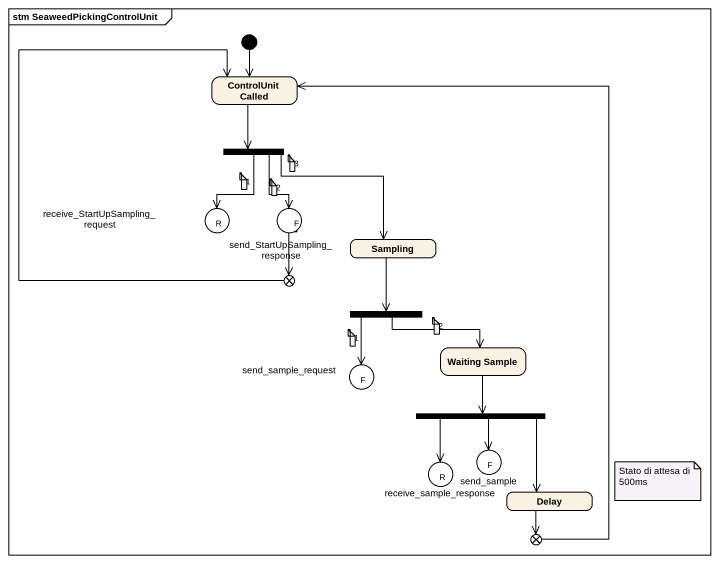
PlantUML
@startuml
mainframe stm SeaweedPickingControlUnit
hide empty description
state "ControlUnit Called" as ControlUnit_Called
state fork1 <<fork>>
state "receive_StartUpSampling_request" as receive_StartUpSampling <<choice>>
state "send_StartUpSampling_response" as send_StartUpSampling <<choice>>
state Sampling
state exit1 <<choice>>
state fork2 <<fork>>
state "Waiting Sample" as Waiting_Sample
state send_sample_request <<choice>>
state fork3 <<fork>>
state receive_sample_response <<choice>>
state send_sample <<choice>>
state Delay
state exit2 <<choice>>
[*] --> ControlUnit_Called
ControlUnit_Called --> fork1
fork1 --> receive_StartUpSampling
fork1 --> send_StartUpSampling
fork1 --> Sampling
send_StartUpSampling --> exit1
Sampling --> fork2
exit1 -up-> ControlUnit_Called
fork2 -right-> Waiting_Sample
fork2 --> send_sample_request
Waiting_Sample --> fork3
fork3 --> receive_sample_response
fork3 --> send_sample
fork3 --> Delay
Delay --> exit2
exit2 -up-> ControlUnit_Called
note as N1
  3
end note
note as N2
  1
end note
note as N3
  2
end note
note as N4
  R
end note
note as N5
  F
end note
note as N6
  2
end note
note as N7
  1
end note
note as N8
  F
end note
note as N9
  R
end note
note as N10
  F
end note
note as N11
  Stato di attesa di 500ms
end note
@enduml
